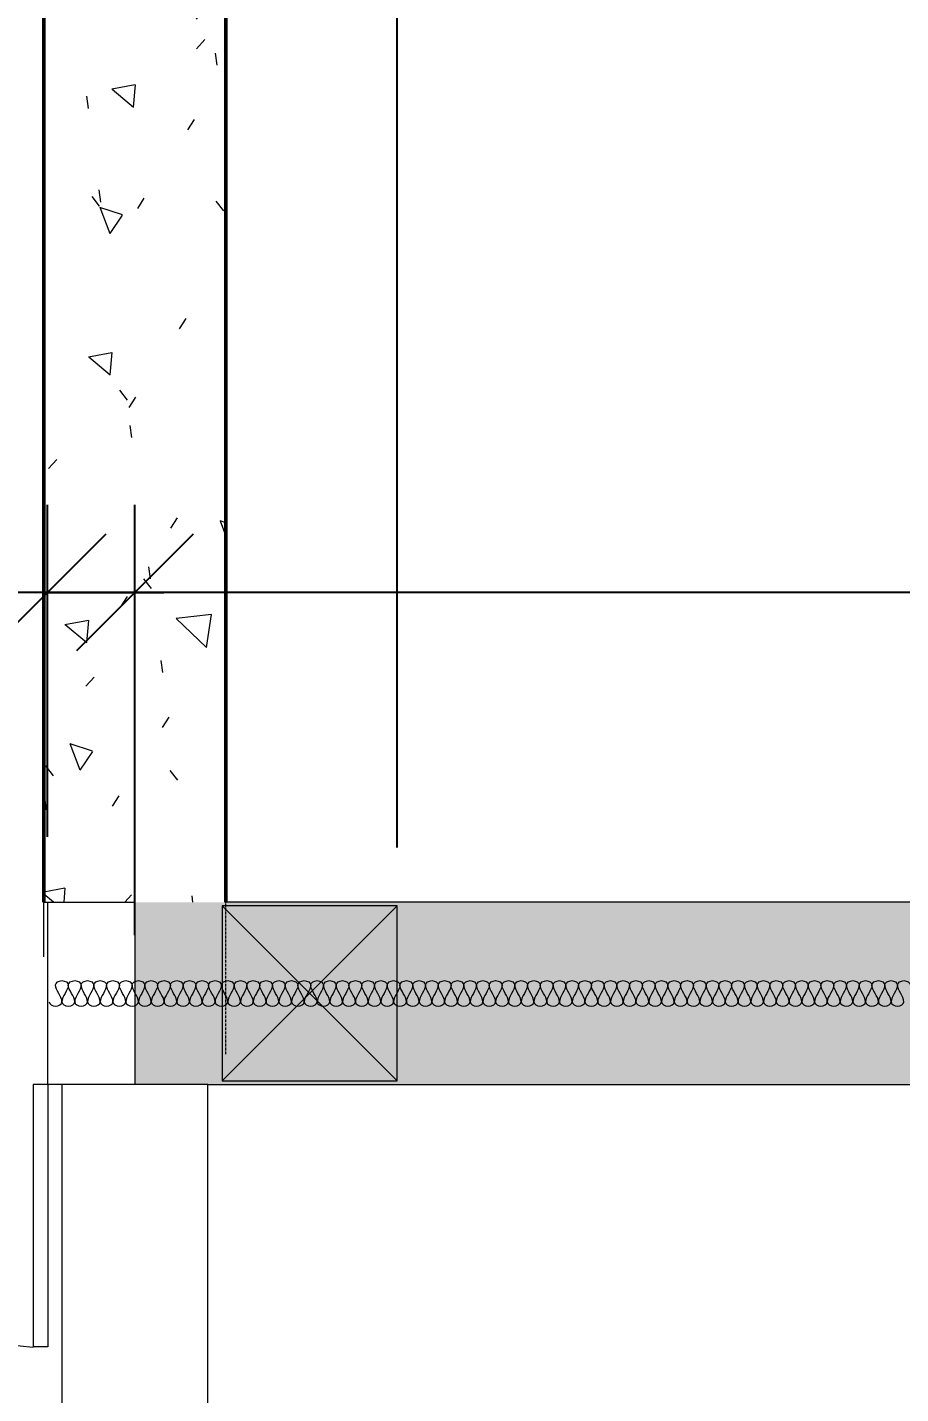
# Model space of a CAD drawing. Header units: inches. Extents: x 1913 to 24953, y -2945 to 1064.
# Drawn here: x 10636.7 to 10756.5, y 241.6 to 429 of the extents above; entities that cross this region are included whole.
import ezdxf

# ---------------------------------------------------------------- set-up
doc = ezdxf.new("R2010")
doc.units = ezdxf.units.IN
doc.header["$MEASUREMENT"] = 0
doc.linetypes.add('Center 1_4_', pattern=[0.53125, 0.25, -0.09375, 0.09375, -0.09375])
for name, color, linetype, lineweight in [('A-ANNO-DIMS', 211, 'Continuous', 9), ('A-COLS', 52, 'Continuous', 9), ('A-DETL', 90, 'Continuous', 9), ('A-DETL-CNTR', 5, 'Center 1_4_', 9), ('A-DOOR', 31, 'Continuous', 13), ('A-FLOR', 192, 'Continuous', 13), ('A-WALL', 113, 'Continuous', 13), ('A-WALL-PATT', 111, 'Continuous', 50)]:
    doc.layers.add(name, color=color, linetype=linetype, lineweight=lineweight)
doc.styles.add('Arial', font='arial.ttf', dxfattribs={"height": 12})
doc.dimstyles.new('Linear_-_3_32__Arial', dxfattribs={"dimscale": 12, "dimtxt": 12.243113, "dimasz": 1.333333, "dimexe": 1, "dimexo": 0.666667, "dimgap": 0.666667, "dimtad": 1, "dimdec": 5, "dimrnd": 0.03125, "dimzin": 1, "dimdsep": 46, "dimlunit": 4, "dimtxsty": 'Arial', "dimblk1": 'OBLIQUE', "dimblk2": 'OBLIQUE', "dimsah": 1, "dimcen": 0.09, "dimdle": 1, "dimazin": 0, "dimtfac": 1, "dimtdec": 4, "dimtix": 1, "dimtmove": 0, "dimatfit": 3, "dimfxl": 1, "dimtvp": 1, "dimtfill": 1, "dimfrac": 2, "dimtolj": 1, "dimtzin": 0, "dimarcsym": 2})
doc.dimstyles.new('Linear_-_3_32__Arial_1', dxfattribs={"dimscale": 12, "dimtxt": 12.243113, "dimasz": 1.333333, "dimexe": 1, "dimexo": 0.666667, "dimgap": 0.666667, "dimtad": 1, "dimdec": 5, "dimrnd": 0.03125, "dimzin": 1, "dimdsep": 46, "dimlunit": 4, "dimtxsty": 'Arial', "dimblk1": 'OBLIQUE', "dimblk2": 'OBLIQUE', "dimsah": 1, "dimcen": 0.09, "dimdle": 1, "dimazin": 0, "dimtfac": 1, "dimtdec": 4, "dimtix": 1, "dimtmove": 1, "dimatfit": 3, "dimfxl": 1, "dimtvp": 1, "dimtfill": 1, "dimfrac": 2, "dimtolj": 1, "dimtzin": 0, "dimarcsym": 2})
pattern_1 = [(140, (10185.814, -571.127), (3.213, 36.72335), [3.84, -42.24]), (85, (10185.814, -571.127), (-38.51274, -7.1044), [3.072, -33.792]), (190.451, (10186.08, -568.067), (-35.29956, 29.62024), [3.263, -35.898]), (136.184, (10175.574, -571.127), (8.4752, 54.6425), [5.76, -63.36]), (186.636, (10176.28, -566.573), (-49.8752, 47.854), [4.895, -53.848]), (81.184, (10175.574, -571.127), (-49.8749, 47.8553), [4.608, -50.688]), (111, (10178.134, -566.007), (20.614, 30.56126), [3.84, -42.24]), (56, (10178.134, -566.007), (-37.1283, 12.4577), [3.072, -33.792]), (161.451, (10179.85, -563.46), (-16.5135, 43.02), [3.263, -35.898]), (127.5, (10185.814, -571.127), (-17.04428, 0.6228), [1.69, -31.693, 1.69, -32.614, -33.92]), (127.5, (10185.814, -571.127), (-17.04428, 0.6228), [-67.686, 1.69, -32.23]), (97.5, (10185.814, -571.127), (-20.19387, 13.4694), [1.69, -17.869, 1.69, -30.925, -12.928]), (97.5, (10185.814, -571.127), (-20.19387, 13.4694), [-52.173, 1.69, -11.238]), (57.5, (10185.814, -582.545), (1.15522, 27.33168), [1.69, -11.11, 1.69, -38.246, -52.992]), (57.5, (10185.814, -582.545), (1.15522, 27.33168), [-52.736, 1.69, -51.302]), (47.5, (10185.814, -587.665), (-5.12498, 29.85903), [1.69, -14.95, 1.69, -24.832, -37.632]), (47.5, (10185.814, -587.665), (-5.12498, 29.85903), [-43.162, 1.69, -35.942])]

# ---------------------------------------------------------------- blocks, each defined once
blk = doc.blocks.new('Single-Flush - 36_ x 80_-429951-FloorPlan')
at = {"layer": 'A-DOOR', "lineweight": 20}
for p, q in [((16, -12.5), (16, -48.51)), ((18, -12.5), (16, -12.5)), ((18, -12.5), (18, -48.51)), ((18, -48.51), (16, -48.51))]:
    blk.add_line(p, q, dxfattribs=at)
at = {"layer": 'A-DOOR', "lineweight": 9}
blk.add_arc((18, -12.5), 36.07, 180, 266.8211, dxfattribs=at)
blk = doc.blocks.new('_Oblique')
at = {"color": 0, "linetype": 'ByBlock', "lineweight": -2}
blk.add_line((-0.5, -0.5), (0.5, 0.5), dxfattribs=at)
blk = doc.blocks.new('*D207')
at = {"layer": 'A-ANNO-DIMS', "color": 0, "lineweight": -2, "transparency": 16777216}
for p, q in [((9811.46, 301.75), (9811.46, 544.37)), ((12115.46, 304.47), (12115.46, 544.37)), ((9799.46, 532.37), (12127.46, 532.37))]:
    blk.add_line(p, q, dxfattribs=at)
at = {"layer": 'Defpoints', "color": 0, "transparency": 16777216}
for p in [(12115.46, 532.37), (12115.46, 296.47), (9811.46, 293.75)]:
    blk.add_point(p, dxfattribs=at)
at = {"layer": 'A-ANNO-DIMS', "color": 0, "lineweight": -2, "transparency": 16777216, "xscale": 16, "yscale": 16, "zscale": 16, "rotation": 180}
blk.add_blockref('_Oblique', (9811.46, 532.37), dxfattribs=at)
at = {"layer": 'A-ANNO-DIMS', "color": 0, "lineweight": -2, "transparency": 16777216, "xscale": 16, "yscale": 16, "zscale": 16}
blk.add_blockref('_Oblique', (12115.46, 532.37), dxfattribs=at)
at = {"layer": 'A-ANNO-DIMS', "color": 0, "lineweight": 0, "transparency": 16777216, "insert": (10963.46, 546.5), "char_height": 12, "width": 73.4587, "attachment_point": 5, "style": 'Arial', "bg_fill": 3, "box_fill_scale": 1.25, "bg_fill_color": 256, "bg_fill_true_color": 13158600, "bg_fill_transparency": 0}
blk.add_mtext('\\A1;192\'-0"', dxfattribs=at)
blk = doc.blocks.new('*D264')
at = {"layer": 'A-ANNO-DIMS', "color": 0, "lineweight": -2, "transparency": 16777216}
for p, q in [((10399.46, 316.47), (10399.46, 470.45)), ((10687.46, 316.47), (10687.46, 470.45)), ((10387.46, 458.45), (10699.46, 458.45))]:
    blk.add_line(p, q, dxfattribs=at)
at = {"layer": 'Defpoints', "color": 0, "transparency": 16777216}
for p in [(10687.46, 458.45), (10399.46, 308.47), (10687.46, 308.47)]:
    blk.add_point(p, dxfattribs=at)
at = {"layer": 'A-ANNO-DIMS', "color": 0, "lineweight": -2, "transparency": 16777216, "xscale": 16, "yscale": 16, "zscale": 16, "rotation": 180}
blk.add_blockref('_Oblique', (10399.46, 458.45), dxfattribs=at)
at = {"layer": 'A-ANNO-DIMS', "color": 0, "lineweight": -2, "transparency": 16777216, "xscale": 16, "yscale": 16, "zscale": 16}
blk.add_blockref('_Oblique', (10687.46, 458.45), dxfattribs=at)
at = {"layer": 'A-ANNO-DIMS', "color": 0, "lineweight": 0, "transparency": 16777216, "insert": (10543.46, 472.57), "char_height": 12, "width": 51.3081, "attachment_point": 5, "style": 'Arial', "bg_fill": 3, "box_fill_scale": 1.25, "bg_fill_color": 256, "bg_fill_true_color": 13158600, "bg_fill_transparency": 0}
blk.add_mtext('\\A1;24\'-0"', dxfattribs=at)
blk = doc.blocks.new('*D265')
at = {"layer": 'A-ANNO-DIMS', "color": 0, "lineweight": -2, "transparency": 16777216}
for p, q in [((10687.46, 316.47), (10687.46, 470.45)), ((10975.46, 316.47), (10975.46, 470.45)), ((10675.46, 458.45), (10987.46, 458.45))]:
    blk.add_line(p, q, dxfattribs=at)
at = {"layer": 'Defpoints', "color": 0, "transparency": 16777216}
for p in [(10975.46, 458.45), (10687.46, 308.47), (10975.46, 308.47)]:
    blk.add_point(p, dxfattribs=at)
at = {"layer": 'A-ANNO-DIMS', "color": 0, "lineweight": -2, "transparency": 16777216, "xscale": 16, "yscale": 16, "zscale": 16, "rotation": 180}
blk.add_blockref('_Oblique', (10687.46, 458.45), dxfattribs=at)
at = {"layer": 'A-ANNO-DIMS', "color": 0, "lineweight": -2, "transparency": 16777216, "xscale": 16, "yscale": 16, "zscale": 16}
blk.add_blockref('_Oblique', (10975.46, 458.45), dxfattribs=at)
at = {"layer": 'A-ANNO-DIMS', "color": 0, "lineweight": 0, "transparency": 16777216, "insert": (10831.46, 472.57), "char_height": 12, "width": 62.3834, "attachment_point": 5, "style": 'Arial', "bg_fill": 3, "box_fill_scale": 1.25, "bg_fill_color": 256, "bg_fill_true_color": 13158600, "bg_fill_transparency": 0}
blk.add_mtext('\\A1;24\'-0"', dxfattribs=at)
blk = doc.blocks.new('*D290')
at = {"layer": 'A-ANNO-DIMS', "color": 0, "lineweight": -2, "transparency": 16777216}
for p, q in [((10651.46, 304.47), (10651.46, 363.48)), ((11551.46, 316.97), (11551.46, 363.48)), ((11563.46, 351.48), (10639.46, 351.48))]:
    blk.add_line(p, q, dxfattribs=at)
at = {"layer": 'Defpoints', "color": 0, "transparency": 16777216}
for p in [(10651.46, 351.48), (11551.46, 308.97), (10651.46, 296.47)]:
    blk.add_point(p, dxfattribs=at)
at = {"layer": 'A-ANNO-DIMS', "color": 0, "lineweight": -2, "transparency": 16777216, "xscale": 16, "yscale": 16, "zscale": 16, "rotation": 180}
blk.add_blockref('_Oblique', (10651.46, 351.48), dxfattribs=at)
at = {"layer": 'A-ANNO-DIMS', "color": 0, "lineweight": -2, "transparency": 16777216, "xscale": 16, "yscale": 16, "zscale": 16}
blk.add_blockref('_Oblique', (11551.46, 351.48), dxfattribs=at)
at = {"layer": 'A-ANNO-DIMS', "color": 0, "lineweight": 0, "transparency": 16777216, "insert": (11101.46, 365.6), "char_height": 12, "width": 62.3834, "attachment_point": 5, "style": 'Arial', "bg_fill": 3, "box_fill_scale": 1.25, "bg_fill_color": 256, "bg_fill_true_color": 13158600, "bg_fill_transparency": 0}
blk.add_mtext('\\A1;75\'-0"', dxfattribs=at)
blk = doc.blocks.new('*D291')
at = {"layer": 'A-ANNO-DIMS', "color": 0, "lineweight": -2, "transparency": 16777216}
for p, q in [((10603.46, 317.97), (10603.46, 363.48)), ((10639.46, 317.97), (10639.46, 363.48)), ((10603.46, 351.48), (10587.46, 351.48)), ((10639.46, 351.48), (10603.46, 351.48)), ((10639.46, 351.48), (10655.46, 351.48))]:
    blk.add_line(p, q, dxfattribs=at)
at = {"layer": 'Defpoints', "color": 0, "transparency": 16777216}
for p in [(10603.46, 351.48), (10603.46, 309.97), (10639.46, 309.97)]:
    blk.add_point(p, dxfattribs=at)
at = {"layer": 'A-ANNO-DIMS', "color": 0, "lineweight": -2, "transparency": 16777216, "xscale": 16, "yscale": 16, "zscale": 16}
blk.add_blockref('_Oblique', (10603.46, 351.48), dxfattribs=at)
at = {"layer": 'A-ANNO-DIMS', "color": 0, "lineweight": -2, "transparency": 16777216, "xscale": 16, "yscale": 16, "zscale": 16, "rotation": 180}
blk.add_blockref('_Oblique', (10639.46, 351.48), dxfattribs=at)
at = {"layer": 'A-ANNO-DIMS', "color": 0, "lineweight": 0, "transparency": 16777216, "insert": (10617.18, 397.09), "char_height": 12, "width": 51.3081, "attachment_point": 5, "rotation": 90, "line_spacing_factor": 0.941778, "style": 'Arial', "bg_fill": 3, "box_fill_scale": 1.25, "bg_fill_color": 256, "bg_fill_true_color": 13158600, "bg_fill_transparency": 0}
blk.add_mtext('\\A1;3\'-0"', dxfattribs=at)

msp = doc.modelspace()

# ---------------------------------------------------------------- hatches: boundary and pattern name
at = {"layer": 'A-WALL-PATT', "lineweight": 9}
h = msp.add_hatch(dxfattribs=at)
h.set_pattern_fill('FP_1', color=256, angle=90, style=0, pattern_type=2)
h.set_pattern_definition(pattern_1)
h.paths.add_polyline_path([(10663.961831, 308.974416), (10651.461831, 308.974416), (10638.961831, 308.974416), (10638.961831, 1064.474416), (10663.961831, 1064.474416)], flags=0)
at = {"layer": 'A-WALL-PATT', "lineweight": 0}
h = msp.add_hatch(dxfattribs=at)
h.set_pattern_fill('FP_1', color=256, angle=90, style=0, pattern_type=2)
h.set_pattern_definition(pattern_1)
h.paths.add_polyline_path([(10651.461831, 283.974416), (10651.461831, 308.974416), (10663.961831, 308.974416), (11575.461831, 308.974416), (11575.461831, 283.974416), (10661.461831, 283.974416)], flags=0)
h.paths.add_polyline_path([(9823.961831, 283.974416), (9823.961831, 308.974416), (10615.461831, 308.974416), (10615.461831, 283.974416)], flags=0)

# ---------------------------------------------------------------- linework, layer by layer
at = {"lineweight": 0, "ltscale": 0.5}
msp.add_line((10641.461831, 283.974416), (10639.524331, 283.974416), dxfattribs=at)
at = {"layer": 'A-COLS', "lineweight": 0}
for p, q in [((10687.461831, 308.474416), (10663.461831, 308.474416)), ((10663.461831, 308.474416), (10663.461831, 284.474416)), ((10687.461831, 284.474416), (10687.461831, 308.474416)), ((10663.461831, 284.474416), (10687.461831, 284.474416))]:
    msp.add_line(p, q, dxfattribs=at)
at = {"layer": 'A-DETL', "lineweight": 0}
for points in [[(10640.586831, 297.641083), (10640.586831, 297.916069), (10641.461831, 298.532764), (10642.336831, 297.916069), (10642.336831, 297.641083)], [(10642.336831, 297.641083), (10642.336831, 297.916069), (10643.211831, 298.532764), (10644.086831, 297.916069), (10644.086831, 297.641083)], [(10644.086831, 297.641083), (10644.086831, 297.916069), (10644.961831, 298.532764), (10645.836831, 297.916069), (10645.836831, 297.641083)], [(10645.836831, 297.641083), (10645.836831, 297.916069), (10646.711831, 298.532764), (10647.586831, 297.916069), (10647.586831, 297.641083)], [(10647.586831, 297.641083), (10647.586831, 297.916069), (10648.461831, 298.532764), (10649.336831, 297.916069), (10649.336831, 297.641083)], [(10649.336831, 297.641083), (10649.336831, 297.916069), (10650.211831, 298.532764), (10651.086831, 297.916069), (10651.086831, 297.641083)], [(10651.086831, 297.641083), (10651.086831, 297.916069), (10651.961831, 298.532764), (10652.836831, 297.916069), (10652.836831, 297.641083)], [(10652.836831, 297.641083), (10652.836831, 297.916069), (10653.711831, 298.532764), (10654.586831, 297.916069), (10654.586831, 297.641083)], [(10654.586831, 297.641083), (10654.586831, 297.916069), (10655.461831, 298.532764), (10656.336831, 297.916069), (10656.336831, 297.641083)], [(10656.336831, 297.641083), (10656.336831, 297.916069), (10657.211831, 298.532764), (10658.086831, 297.916069), (10658.086831, 297.641083)], [(10658.086831, 297.641083), (10658.086831, 297.916069), (10658.961831, 298.532764), (10659.836831, 297.916069), (10659.836831, 297.641083)], [(10659.836831, 297.641083), (10659.836831, 297.916069), (10660.711831, 298.532764), (10661.586831, 297.916069), (10661.586831, 297.641083)], [(10661.586831, 297.641083), (10661.586831, 297.916069), (10662.461831, 298.532764), (10663.336831, 297.916069), (10663.336831, 297.641083)], [(10663.336831, 297.641083), (10663.336831, 297.916069), (10664.211831, 298.532764), (10665.086831, 297.916069), (10665.086831, 297.641083)], [(10665.086831, 297.641083), (10665.086831, 297.916069), (10665.961831, 298.532764), (10666.836831, 297.916069), (10666.836831, 297.641083)], [(10666.836831, 297.641083), (10666.836831, 297.916069), (10667.711831, 298.532764), (10668.586831, 297.916069), (10668.586831, 297.641083)], [(10668.586831, 297.641083), (10668.586831, 297.916069), (10669.461831, 298.532764), (10670.336831, 297.916069), (10670.336831, 297.641083)], [(10670.336831, 297.641083), (10670.336831, 297.916069), (10671.211831, 298.532764), (10672.086831, 297.916069), (10672.086831, 297.641083)], [(10672.086831, 297.641083), (10672.086831, 297.916069), (10672.961831, 298.532764), (10673.836831, 297.916069), (10673.836831, 297.641083)], [(10673.836831, 297.641083), (10673.836831, 297.916069), (10674.711831, 298.532764), (10675.586831, 297.916069), (10675.586831, 297.641083)], [(10675.586831, 297.641083), (10675.586831, 297.916069), (10676.461831, 298.532764), (10677.336831, 297.916069), (10677.336831, 297.641083)], [(10677.336831, 297.641083), (10677.336831, 297.916069), (10678.211831, 298.532764), (10679.086831, 297.916069), (10679.086831, 297.641083)], [(10679.086831, 297.641083), (10679.086831, 297.916069), (10679.961831, 298.532764), (10680.836831, 297.916069), (10680.836831, 297.641083)], [(10680.836831, 297.641083), (10680.836831, 297.916069), (10681.711831, 298.532764), (10682.586831, 297.916069), (10682.586831, 297.641083)], [(10682.586831, 297.641083), (10682.586831, 297.916069), (10683.461831, 298.532764), (10684.336831, 297.916069), (10684.336831, 297.641083)], [(10684.336831, 297.641083), (10684.336831, 297.916069), (10685.211831, 298.532764), (10686.086831, 297.916069), (10686.086831, 297.641083)], [(10686.086831, 297.641083), (10686.086831, 297.916069), (10686.961831, 298.532764), (10687.836831, 297.916069), (10687.836831, 297.641083)], [(10687.836831, 297.641083), (10687.836831, 297.916069), (10688.711831, 298.532764), (10689.586831, 297.916069), (10689.586831, 297.641083)], [(10689.586831, 297.641083), (10689.586831, 297.916069), (10690.461831, 298.532764), (10691.336831, 297.916069), (10691.336831, 297.641083)], [(10691.336831, 297.641083), (10691.336831, 297.916069), (10692.211831, 298.532764), (10693.086831, 297.916069), (10693.086831, 297.641083)], [(10693.086831, 297.641083), (10693.086831, 297.916069), (10693.961831, 298.532764), (10694.836831, 297.916069), (10694.836831, 297.641083)], [(10694.836831, 297.641083), (10694.836831, 297.916069), (10695.711831, 298.532764), (10696.586831, 297.916069), (10696.586831, 297.641083)], [(10696.586831, 297.641083), (10696.586831, 297.916069), (10697.461831, 298.532764), (10698.336831, 297.916069), (10698.336831, 297.641083)], [(10698.336831, 297.641083), (10698.336831, 297.916069), (10699.211831, 298.532764), (10700.086831, 297.916069), (10700.086831, 297.641083)], [(10700.086831, 297.641083), (10700.086831, 297.916069), (10700.961831, 298.532764), (10701.836831, 297.916069), (10701.836831, 297.641083)], [(10701.836831, 297.641083), (10701.836831, 297.916069), (10702.711831, 298.532764), (10703.586831, 297.916069), (10703.586831, 297.641083)], [(10703.586831, 297.641083), (10703.586831, 297.916069), (10704.461831, 298.532764), (10705.336831, 297.916069), (10705.336831, 297.641083)], [(10705.336831, 297.641083), (10705.336831, 297.916069), (10706.211831, 298.532764), (10707.086831, 297.916069), (10707.086831, 297.641083)], [(10707.086831, 297.641083), (10707.086831, 297.916069), (10707.961831, 298.532764), (10708.836831, 297.916069), (10708.836831, 297.641083)], [(10708.836831, 297.641083), (10708.836831, 297.916069), (10709.711831, 298.532764), (10710.586831, 297.916069), (10710.586831, 297.641083)], [(10710.586831, 297.641083), (10710.586831, 297.916069), (10711.461831, 298.532764), (10712.336831, 297.916069), (10712.336831, 297.641083)], [(10712.336831, 297.641083), (10712.336831, 297.916069), (10713.211831, 298.532764), (10714.086831, 297.916069), (10714.086831, 297.641083)], [(10714.086831, 297.641083), (10714.086831, 297.916069), (10714.961831, 298.532764), (10715.836831, 297.916069), (10715.836831, 297.641083)], [(10715.836831, 297.641083), (10715.836831, 297.916069), (10716.711831, 298.532764), (10717.586831, 297.916069), (10717.586831, 297.641083)], [(10717.586831, 297.641083), (10717.586831, 297.916069), (10718.461831, 298.532764), (10719.336831, 297.916069), (10719.336831, 297.641083)], [(10719.336831, 297.641083), (10719.336831, 297.916069), (10720.211831, 298.532764), (10721.086831, 297.916069), (10721.086831, 297.641083)], [(10721.086831, 297.641083), (10721.086831, 297.916069), (10721.961831, 298.532764), (10722.836831, 297.916069), (10722.836831, 297.641083)], [(10722.836831, 297.641083), (10722.836831, 297.916069), (10723.711831, 298.532764), (10724.586831, 297.916069), (10724.586831, 297.641083)], [(10724.586831, 297.641083), (10724.586831, 297.916069), (10725.461831, 298.532764), (10726.336831, 297.916069), (10726.336831, 297.641083)], [(10726.336831, 297.641083), (10726.336831, 297.916069), (10727.211831, 298.532764), (10728.086831, 297.916069), (10728.086831, 297.641083)], [(10728.086831, 297.641083), (10728.086831, 297.916069), (10728.961831, 298.532764), (10729.836831, 297.916069), (10729.836831, 297.641083)], [(10729.836831, 297.641083), (10729.836831, 297.916069), (10730.711831, 298.532764), (10731.586831, 297.916069), (10731.586831, 297.641083)], [(10731.586831, 297.641083), (10731.586831, 297.916069), (10732.461831, 298.532764), (10733.336831, 297.916069), (10733.336831, 297.641083)], [(10733.336831, 297.641083), (10733.336831, 297.916069), (10734.211831, 298.532764), (10735.086831, 297.916069), (10735.086831, 297.641083)], [(10735.086831, 297.641083), (10735.086831, 297.916069), (10735.961831, 298.532764), (10736.836831, 297.916069), (10736.836831, 297.641083)], [(10736.836831, 297.641083), (10736.836831, 297.916069), (10737.711831, 298.532764), (10738.586831, 297.916069), (10738.586831, 297.641083)], [(10738.586831, 297.641083), (10738.586831, 297.916069), (10739.461831, 298.532764), (10740.336831, 297.916069), (10740.336831, 297.641083)], [(10740.336831, 297.641083), (10740.336831, 297.916069), (10741.211831, 298.532764), (10742.086831, 297.916069), (10742.086831, 297.641083)], [(10742.086831, 297.641083), (10742.086831, 297.916069), (10742.961831, 298.532764), (10743.836831, 297.916069), (10743.836831, 297.641083)], [(10743.836831, 297.641083), (10743.836831, 297.916069), (10744.711831, 298.532764), (10745.586831, 297.916069), (10745.586831, 297.641083)], [(10745.586831, 297.641083), (10745.586831, 297.916069), (10746.461831, 298.532764), (10747.336831, 297.916069), (10747.336831, 297.641083)], [(10747.336831, 297.641083), (10747.336831, 297.916069), (10748.211831, 298.532764), (10749.086831, 297.916069), (10749.086831, 297.641083)], [(10749.086831, 297.641083), (10749.086831, 297.916069), (10749.961831, 298.532764), (10750.836831, 297.916069), (10750.836831, 297.641083)], [(10750.836831, 297.641083), (10750.836831, 297.916069), (10751.711831, 298.532764), (10752.586831, 297.916069), (10752.586831, 297.641083)], [(10752.586831, 297.641083), (10752.586831, 297.916069), (10753.461831, 298.532764), (10754.336831, 297.916069), (10754.336831, 297.641083)], [(10754.336831, 297.641083), (10754.336831, 297.916069), (10755.211831, 298.532764), (10756.086831, 297.916069), (10756.086831, 297.641083)], [(10756.086831, 297.641083), (10756.086831, 297.916069), (10756.961831, 298.532764), (10757.836831, 297.916069), (10757.836831, 297.641083)], [(10641.461831, 295.30775), (10641.461831, 296.109465), (10640.586831, 296.839368), (10640.586831, 297.641083)], [(10642.336831, 297.641083), (10642.336831, 296.839368), (10641.461831, 296.109465), (10641.461831, 295.30775)], [(10643.211831, 295.30775), (10643.211831, 296.109465), (10642.336831, 296.839368), (10642.336831, 297.641083)], [(10644.086831, 297.641083), (10644.086831, 296.839368), (10643.211831, 296.109465), (10643.211831, 295.30775)], [(10644.961831, 295.30775), (10644.961831, 296.109465), (10644.086831, 296.839368), (10644.086831, 297.641083)], [(10645.836831, 297.641083), (10645.836831, 296.839368), (10644.961831, 296.109465), (10644.961831, 295.30775)], [(10646.711831, 295.30775), (10646.711831, 296.109465), (10645.836831, 296.839368), (10645.836831, 297.641083)], [(10647.586831, 297.641083), (10647.586831, 296.839368), (10646.711831, 296.109465), (10646.711831, 295.30775)], [(10648.461831, 295.30775), (10648.461831, 296.109465), (10647.586831, 296.839368), (10647.586831, 297.641083)], [(10649.336831, 297.641083), (10649.336831, 296.839368), (10648.461831, 296.109465), (10648.461831, 295.30775)], [(10650.211831, 295.30775), (10650.211831, 296.109465), (10649.336831, 296.839368), (10649.336831, 297.641083)], [(10651.086831, 297.641083), (10651.086831, 296.839368), (10650.211831, 296.109465), (10650.211831, 295.30775)], [(10651.961831, 295.30775), (10651.961831, 296.109465), (10651.086831, 296.839368), (10651.086831, 297.641083)], [(10652.836831, 297.641083), (10652.836831, 296.839368), (10651.961831, 296.109465), (10651.961831, 295.30775)], [(10653.711831, 295.30775), (10653.711831, 296.109465), (10652.836831, 296.839368), (10652.836831, 297.641083)], [(10654.586831, 297.641083), (10654.586831, 296.839368), (10653.711831, 296.109465), (10653.711831, 295.30775)], [(10655.461831, 295.30775), (10655.461831, 296.109465), (10654.586831, 296.839368), (10654.586831, 297.641083)], [(10656.336831, 297.641083), (10656.336831, 296.839368), (10655.461831, 296.109465), (10655.461831, 295.30775)], [(10657.211831, 295.30775), (10657.211831, 296.109465), (10656.336831, 296.839368), (10656.336831, 297.641083)], [(10658.086831, 297.641083), (10658.086831, 296.839368), (10657.211831, 296.109465), (10657.211831, 295.30775)], [(10658.961831, 295.30775), (10658.961831, 296.109465), (10658.086831, 296.839368), (10658.086831, 297.641083)], [(10659.836831, 297.641083), (10659.836831, 296.839368), (10658.961831, 296.109465), (10658.961831, 295.30775)], [(10660.711831, 295.30775), (10660.711831, 296.109465), (10659.836831, 296.839368), (10659.836831, 297.641083)], [(10661.586831, 297.641083), (10661.586831, 296.839368), (10660.711831, 296.109465), (10660.711831, 295.30775)], [(10662.461831, 295.30775), (10662.461831, 296.109465), (10661.586831, 296.839368), (10661.586831, 297.641083)], [(10663.336831, 297.641083), (10663.336831, 296.839368), (10662.461831, 296.109465), (10662.461831, 295.30775)], [(10664.211831, 295.30775), (10664.211831, 296.109465), (10663.336831, 296.839368), (10663.336831, 297.641083)], [(10665.086831, 297.641083), (10665.086831, 296.839368), (10664.211831, 296.109465), (10664.211831, 295.30775)], [(10665.961831, 295.30775), (10665.961831, 296.109465), (10665.086831, 296.839368), (10665.086831, 297.641083)], [(10666.836831, 297.641083), (10666.836831, 296.839368), (10665.961831, 296.109465), (10665.961831, 295.30775)], [(10667.711831, 295.30775), (10667.711831, 296.109465), (10666.836831, 296.839368), (10666.836831, 297.641083)], [(10668.586831, 297.641083), (10668.586831, 296.839368), (10667.711831, 296.109465), (10667.711831, 295.30775)], [(10669.461831, 295.30775), (10669.461831, 296.109465), (10668.586831, 296.839368), (10668.586831, 297.641083)], [(10670.336831, 297.641083), (10670.336831, 296.839368), (10669.461831, 296.109465), (10669.461831, 295.30775)], [(10671.211831, 295.30775), (10671.211831, 296.109465), (10670.336831, 296.839368), (10670.336831, 297.641083)], [(10672.086831, 297.641083), (10672.086831, 296.839368), (10671.211831, 296.109465), (10671.211831, 295.30775)], [(10672.961831, 295.30775), (10672.961831, 296.109465), (10672.086831, 296.839368), (10672.086831, 297.641083)], [(10673.836831, 297.641083), (10673.836831, 296.839368), (10672.961831, 296.109465), (10672.961831, 295.30775)], [(10674.711831, 295.30775), (10674.711831, 296.109465), (10673.836831, 296.839368), (10673.836831, 297.641083)], [(10675.586831, 297.641083), (10675.586831, 296.839368), (10674.711831, 296.109465), (10674.711831, 295.30775)], [(10676.461831, 295.30775), (10676.461831, 296.109465), (10675.586831, 296.839368), (10675.586831, 297.641083)], [(10677.336831, 297.641083), (10677.336831, 296.839368), (10676.461831, 296.109465), (10676.461831, 295.30775)], [(10678.211831, 295.30775), (10678.211831, 296.109465), (10677.336831, 296.839368), (10677.336831, 297.641083)], [(10679.086831, 297.641083), (10679.086831, 296.839368), (10678.211831, 296.109465), (10678.211831, 295.30775)], [(10679.961831, 295.30775), (10679.961831, 296.109465), (10679.086831, 296.839368), (10679.086831, 297.641083)], [(10680.836831, 297.641083), (10680.836831, 296.839368), (10679.961831, 296.109465), (10679.961831, 295.30775)], [(10681.711831, 295.30775), (10681.711831, 296.109465), (10680.836831, 296.839368), (10680.836831, 297.641083)], [(10682.586831, 297.641083), (10682.586831, 296.839368), (10681.711831, 296.109465), (10681.711831, 295.30775)], [(10683.461831, 295.30775), (10683.461831, 296.109465), (10682.586831, 296.839368), (10682.586831, 297.641083)], [(10684.336831, 297.641083), (10684.336831, 296.839368), (10683.461831, 296.109465), (10683.461831, 295.30775)], [(10685.211831, 295.30775), (10685.211831, 296.109465), (10684.336831, 296.839368), (10684.336831, 297.641083)], [(10686.086831, 297.641083), (10686.086831, 296.839368), (10685.211831, 296.109465), (10685.211831, 295.30775)], [(10686.961831, 295.30775), (10686.961831, 296.109465), (10686.086831, 296.839368), (10686.086831, 297.641083)], [(10687.836831, 297.641083), (10687.836831, 296.839368), (10686.961831, 296.109465), (10686.961831, 295.30775)], [(10688.711831, 295.30775), (10688.711831, 296.109465), (10687.836831, 296.839368), (10687.836831, 297.641083)], [(10689.586831, 297.641083), (10689.586831, 296.839368), (10688.711831, 296.109465), (10688.711831, 295.30775)], [(10690.461831, 295.30775), (10690.461831, 296.109465), (10689.586831, 296.839368), (10689.586831, 297.641083)], [(10691.336831, 297.641083), (10691.336831, 296.839368), (10690.461831, 296.109465), (10690.461831, 295.30775)], [(10692.211831, 295.30775), (10692.211831, 296.109465), (10691.336831, 296.839368), (10691.336831, 297.641083)], [(10693.086831, 297.641083), (10693.086831, 296.839368), (10692.211831, 296.109465), (10692.211831, 295.30775)], [(10693.961831, 295.30775), (10693.961831, 296.109465), (10693.086831, 296.839368), (10693.086831, 297.641083)], [(10694.836831, 297.641083), (10694.836831, 296.839368), (10693.961831, 296.109465), (10693.961831, 295.30775)], [(10695.711831, 295.30775), (10695.711831, 296.109465), (10694.836831, 296.839368), (10694.836831, 297.641083)], [(10696.586831, 297.641083), (10696.586831, 296.839368), (10695.711831, 296.109465), (10695.711831, 295.30775)], [(10697.461831, 295.30775), (10697.461831, 296.109465), (10696.586831, 296.839368), (10696.586831, 297.641083)], [(10698.336831, 297.641083), (10698.336831, 296.839368), (10697.461831, 296.109465), (10697.461831, 295.30775)], [(10699.211831, 295.30775), (10699.211831, 296.109465), (10698.336831, 296.839368), (10698.336831, 297.641083)], [(10700.086831, 297.641083), (10700.086831, 296.839368), (10699.211831, 296.109465), (10699.211831, 295.30775)], [(10700.961831, 295.30775), (10700.961831, 296.109465), (10700.086831, 296.839368), (10700.086831, 297.641083)], [(10701.836831, 297.641083), (10701.836831, 296.839368), (10700.961831, 296.109465), (10700.961831, 295.30775)], [(10702.711831, 295.30775), (10702.711831, 296.109465), (10701.836831, 296.839368), (10701.836831, 297.641083)], [(10703.586831, 297.641083), (10703.586831, 296.839368), (10702.711831, 296.109465), (10702.711831, 295.30775)], [(10704.461831, 295.30775), (10704.461831, 296.109465), (10703.586831, 296.839368), (10703.586831, 297.641083)], [(10705.336831, 297.641083), (10705.336831, 296.839368), (10704.461831, 296.109465), (10704.461831, 295.30775)], [(10706.211831, 295.30775), (10706.211831, 296.109465), (10705.336831, 296.839368), (10705.336831, 297.641083)], [(10707.086831, 297.641083), (10707.086831, 296.839368), (10706.211831, 296.109465), (10706.211831, 295.30775)], [(10707.961831, 295.30775), (10707.961831, 296.109465), (10707.086831, 296.839368), (10707.086831, 297.641083)], [(10708.836831, 297.641083), (10708.836831, 296.839368), (10707.961831, 296.109465), (10707.961831, 295.30775)], [(10709.711831, 295.30775), (10709.711831, 296.109465), (10708.836831, 296.839368), (10708.836831, 297.641083)], [(10710.586831, 297.641083), (10710.586831, 296.839368), (10709.711831, 296.109465), (10709.711831, 295.30775)], [(10711.461831, 295.30775), (10711.461831, 296.109465), (10710.586831, 296.839368), (10710.586831, 297.641083)], [(10712.336831, 297.641083), (10712.336831, 296.839368), (10711.461831, 296.109465), (10711.461831, 295.30775)], [(10713.211831, 295.30775), (10713.211831, 296.109465), (10712.336831, 296.839368), (10712.336831, 297.641083)], [(10714.086831, 297.641083), (10714.086831, 296.839368), (10713.211831, 296.109465), (10713.211831, 295.30775)], [(10714.961831, 295.30775), (10714.961831, 296.109465), (10714.086831, 296.839368), (10714.086831, 297.641083)], [(10715.836831, 297.641083), (10715.836831, 296.839368), (10714.961831, 296.109465), (10714.961831, 295.30775)], [(10716.711831, 295.30775), (10716.711831, 296.109465), (10715.836831, 296.839368), (10715.836831, 297.641083)], [(10717.586831, 297.641083), (10717.586831, 296.839368), (10716.711831, 296.109465), (10716.711831, 295.30775)], [(10718.461831, 295.30775), (10718.461831, 296.109465), (10717.586831, 296.839368), (10717.586831, 297.641083)], [(10719.336831, 297.641083), (10719.336831, 296.839368), (10718.461831, 296.109465), (10718.461831, 295.30775)], [(10720.211831, 295.30775), (10720.211831, 296.109465), (10719.336831, 296.839368), (10719.336831, 297.641083)], [(10721.086831, 297.641083), (10721.086831, 296.839368), (10720.211831, 296.109465), (10720.211831, 295.30775)], [(10721.961831, 295.30775), (10721.961831, 296.109465), (10721.086831, 296.839368), (10721.086831, 297.641083)], [(10722.836831, 297.641083), (10722.836831, 296.839368), (10721.961831, 296.109465), (10721.961831, 295.30775)], [(10723.711831, 295.30775), (10723.711831, 296.109465), (10722.836831, 296.839368), (10722.836831, 297.641083)], [(10724.586831, 297.641083), (10724.586831, 296.839368), (10723.711831, 296.109465), (10723.711831, 295.30775)], [(10725.461831, 295.30775), (10725.461831, 296.109465), (10724.586831, 296.839368), (10724.586831, 297.641083)], [(10726.336831, 297.641083), (10726.336831, 296.839368), (10725.461831, 296.109465), (10725.461831, 295.30775)], [(10727.211831, 295.30775), (10727.211831, 296.109465), (10726.336831, 296.839368), (10726.336831, 297.641083)], [(10728.086831, 297.641083), (10728.086831, 296.839368), (10727.211831, 296.109465), (10727.211831, 295.30775)], [(10728.961831, 295.30775), (10728.961831, 296.109465), (10728.086831, 296.839368), (10728.086831, 297.641083)], [(10729.836831, 297.641083), (10729.836831, 296.839368), (10728.961831, 296.109465), (10728.961831, 295.30775)], [(10730.711831, 295.30775), (10730.711831, 296.109465), (10729.836831, 296.839368), (10729.836831, 297.641083)], [(10731.586831, 297.641083), (10731.586831, 296.839368), (10730.711831, 296.109465), (10730.711831, 295.30775)], [(10732.461831, 295.30775), (10732.461831, 296.109465), (10731.586831, 296.839368), (10731.586831, 297.641083)], [(10733.336831, 297.641083), (10733.336831, 296.839368), (10732.461831, 296.109465), (10732.461831, 295.30775)], [(10734.211831, 295.30775), (10734.211831, 296.109465), (10733.336831, 296.839368), (10733.336831, 297.641083)], [(10735.086831, 297.641083), (10735.086831, 296.839368), (10734.211831, 296.109465), (10734.211831, 295.30775)], [(10735.961831, 295.30775), (10735.961831, 296.109465), (10735.086831, 296.839368), (10735.086831, 297.641083)], [(10736.836831, 297.641083), (10736.836831, 296.839368), (10735.961831, 296.109465), (10735.961831, 295.30775)], [(10737.711831, 295.30775), (10737.711831, 296.109465), (10736.836831, 296.839368), (10736.836831, 297.641083)], [(10738.586831, 297.641083), (10738.586831, 296.839368), (10737.711831, 296.109465), (10737.711831, 295.30775)], [(10739.461831, 295.30775), (10739.461831, 296.109465), (10738.586831, 296.839368), (10738.586831, 297.641083)], [(10740.336831, 297.641083), (10740.336831, 296.839368), (10739.461831, 296.109465), (10739.461831, 295.30775)], [(10741.211831, 295.30775), (10741.211831, 296.109465), (10740.336831, 296.839368), (10740.336831, 297.641083)], [(10742.086831, 297.641083), (10742.086831, 296.839368), (10741.211831, 296.109465), (10741.211831, 295.30775)], [(10742.961831, 295.30775), (10742.961831, 296.109465), (10742.086831, 296.839368), (10742.086831, 297.641083)], [(10743.836831, 297.641083), (10743.836831, 296.839368), (10742.961831, 296.109465), (10742.961831, 295.30775)], [(10744.711831, 295.30775), (10744.711831, 296.109465), (10743.836831, 296.839368), (10743.836831, 297.641083)], [(10745.586831, 297.641083), (10745.586831, 296.839368), (10744.711831, 296.109465), (10744.711831, 295.30775)], [(10746.461831, 295.30775), (10746.461831, 296.109465), (10745.586831, 296.839368), (10745.586831, 297.641083)], [(10747.336831, 297.641083), (10747.336831, 296.839368), (10746.461831, 296.109465), (10746.461831, 295.30775)], [(10748.211831, 295.30775), (10748.211831, 296.109465), (10747.336831, 296.839368), (10747.336831, 297.641083)], [(10749.086831, 297.641083), (10749.086831, 296.839368), (10748.211831, 296.109465), (10748.211831, 295.30775)], [(10749.961831, 295.30775), (10749.961831, 296.109465), (10749.086831, 296.839368), (10749.086831, 297.641083)], [(10750.836831, 297.641083), (10750.836831, 296.839368), (10749.961831, 296.109465), (10749.961831, 295.30775)], [(10751.711831, 295.30775), (10751.711831, 296.109465), (10750.836831, 296.839368), (10750.836831, 297.641083)], [(10752.586831, 297.641083), (10752.586831, 296.839368), (10751.711831, 296.109465), (10751.711831, 295.30775)], [(10753.461831, 295.30775), (10753.461831, 296.109465), (10752.586831, 296.839368), (10752.586831, 297.641083)], [(10754.336831, 297.641083), (10754.336831, 296.839368), (10753.461831, 296.109465), (10753.461831, 295.30775)], [(10755.211831, 295.30775), (10755.211831, 296.109465), (10754.336831, 296.839368), (10754.336831, 297.641083)], [(10756.086831, 297.641083), (10756.086831, 296.839368), (10755.211831, 296.109465), (10755.211831, 295.30775)], [(10756.961831, 295.30775), (10756.961831, 296.109465), (10756.086831, 296.839368), (10756.086831, 297.641083)], [(10639.711831, 295.30775), (10639.711831, 295.032764), (10640.586831, 294.416069), (10641.461831, 295.032764), (10641.461831, 295.30775)], [(10641.461831, 295.30775), (10641.461831, 295.032764), (10642.336831, 294.416069), (10643.211831, 295.032764), (10643.211831, 295.30775)], [(10643.211831, 295.30775), (10643.211831, 295.032764), (10644.086831, 294.416069), (10644.961831, 295.032764), (10644.961831, 295.30775)], [(10644.961831, 295.30775), (10644.961831, 295.032764), (10645.836831, 294.416069), (10646.711831, 295.032764), (10646.711831, 295.30775)], [(10646.711831, 295.30775), (10646.711831, 295.032764), (10647.586831, 294.416069), (10648.461831, 295.032764), (10648.461831, 295.30775)], [(10648.461831, 295.30775), (10648.461831, 295.032764), (10649.336831, 294.416069), (10650.211831, 295.032764), (10650.211831, 295.30775)], [(10650.211831, 295.30775), (10650.211831, 295.032764), (10651.086831, 294.416069), (10651.961831, 295.032764), (10651.961831, 295.30775)], [(10651.961831, 295.30775), (10651.961831, 295.032764), (10652.836831, 294.416069), (10653.711831, 295.032764), (10653.711831, 295.30775)], [(10653.711831, 295.30775), (10653.711831, 295.032764), (10654.586831, 294.416069), (10655.461831, 295.032764), (10655.461831, 295.30775)], [(10655.461831, 295.30775), (10655.461831, 295.032764), (10656.336831, 294.416069), (10657.211831, 295.032764), (10657.211831, 295.30775)], [(10657.211831, 295.30775), (10657.211831, 295.032764), (10658.086831, 294.416069), (10658.961831, 295.032764), (10658.961831, 295.30775)], [(10658.961831, 295.30775), (10658.961831, 295.032764), (10659.836831, 294.416069), (10660.711831, 295.032764), (10660.711831, 295.30775)], [(10660.711831, 295.30775), (10660.711831, 295.032764), (10661.586831, 294.416069), (10662.461831, 295.032764), (10662.461831, 295.30775)], [(10662.461831, 295.30775), (10662.461831, 295.032764), (10663.336831, 294.416069), (10664.211831, 295.032764), (10664.211831, 295.30775)], [(10664.211831, 295.30775), (10664.211831, 295.032764), (10665.086831, 294.416069), (10665.961831, 295.032764), (10665.961831, 295.30775)], [(10665.961831, 295.30775), (10665.961831, 295.032764), (10666.836831, 294.416069), (10667.711831, 295.032764), (10667.711831, 295.30775)], [(10667.711831, 295.30775), (10667.711831, 295.032764), (10668.586831, 294.416069), (10669.461831, 295.032764), (10669.461831, 295.30775)], [(10669.461831, 295.30775), (10669.461831, 295.032764), (10670.336831, 294.416069), (10671.211831, 295.032764), (10671.211831, 295.30775)], [(10671.211831, 295.30775), (10671.211831, 295.032764), (10672.086831, 294.416069), (10672.961831, 295.032764), (10672.961831, 295.30775)], [(10672.961831, 295.30775), (10672.961831, 295.032764), (10673.836831, 294.416069), (10674.711831, 295.032764), (10674.711831, 295.30775)], [(10674.711831, 295.30775), (10674.711831, 295.032764), (10675.586831, 294.416069), (10676.461831, 295.032764), (10676.461831, 295.30775)], [(10676.461831, 295.30775), (10676.461831, 295.032764), (10677.336831, 294.416069), (10678.211831, 295.032764), (10678.211831, 295.30775)], [(10678.211831, 295.30775), (10678.211831, 295.032764), (10679.086831, 294.416069), (10679.961831, 295.032764), (10679.961831, 295.30775)], [(10679.961831, 295.30775), (10679.961831, 295.032764), (10680.836831, 294.416069), (10681.711831, 295.032764), (10681.711831, 295.30775)], [(10681.711831, 295.30775), (10681.711831, 295.032764), (10682.586831, 294.416069), (10683.461831, 295.032764), (10683.461831, 295.30775)], [(10683.461831, 295.30775), (10683.461831, 295.032764), (10684.336831, 294.416069), (10685.211831, 295.032764), (10685.211831, 295.30775)], [(10685.211831, 295.30775), (10685.211831, 295.032764), (10686.086831, 294.416069), (10686.961831, 295.032764), (10686.961831, 295.30775)], [(10686.961831, 295.30775), (10686.961831, 295.032764), (10687.836831, 294.416069), (10688.711831, 295.032764), (10688.711831, 295.30775)], [(10688.711831, 295.30775), (10688.711831, 295.032764), (10689.586831, 294.416069), (10690.461831, 295.032764), (10690.461831, 295.30775)], [(10690.461831, 295.30775), (10690.461831, 295.032764), (10691.336831, 294.416069), (10692.211831, 295.032764), (10692.211831, 295.30775)], [(10692.211831, 295.30775), (10692.211831, 295.032764), (10693.086831, 294.416069), (10693.961831, 295.032764), (10693.961831, 295.30775)], [(10693.961831, 295.30775), (10693.961831, 295.032764), (10694.836831, 294.416069), (10695.711831, 295.032764), (10695.711831, 295.30775)], [(10695.711831, 295.30775), (10695.711831, 295.032764), (10696.586831, 294.416069), (10697.461831, 295.032764), (10697.461831, 295.30775)], [(10697.461831, 295.30775), (10697.461831, 295.032764), (10698.336831, 294.416069), (10699.211831, 295.032764), (10699.211831, 295.30775)], [(10699.211831, 295.30775), (10699.211831, 295.032764), (10700.086831, 294.416069), (10700.961831, 295.032764), (10700.961831, 295.30775)], [(10700.961831, 295.30775), (10700.961831, 295.032764), (10701.836831, 294.416069), (10702.711831, 295.032764), (10702.711831, 295.30775)], [(10702.711831, 295.30775), (10702.711831, 295.032764), (10703.586831, 294.416069), (10704.461831, 295.032764), (10704.461831, 295.30775)], [(10704.461831, 295.30775), (10704.461831, 295.032764), (10705.336831, 294.416069), (10706.211831, 295.032764), (10706.211831, 295.30775)], [(10706.211831, 295.30775), (10706.211831, 295.032764), (10707.086831, 294.416069), (10707.961831, 295.032764), (10707.961831, 295.30775)], [(10707.961831, 295.30775), (10707.961831, 295.032764), (10708.836831, 294.416069), (10709.711831, 295.032764), (10709.711831, 295.30775)], [(10709.711831, 295.30775), (10709.711831, 295.032764), (10710.586831, 294.416069), (10711.461831, 295.032764), (10711.461831, 295.30775)], [(10711.461831, 295.30775), (10711.461831, 295.032764), (10712.336831, 294.416069), (10713.211831, 295.032764), (10713.211831, 295.30775)], [(10713.211831, 295.30775), (10713.211831, 295.032764), (10714.086831, 294.416069), (10714.961831, 295.032764), (10714.961831, 295.30775)], [(10714.961831, 295.30775), (10714.961831, 295.032764), (10715.836831, 294.416069), (10716.711831, 295.032764), (10716.711831, 295.30775)], [(10716.711831, 295.30775), (10716.711831, 295.032764), (10717.586831, 294.416069), (10718.461831, 295.032764), (10718.461831, 295.30775)], [(10718.461831, 295.30775), (10718.461831, 295.032764), (10719.336831, 294.416069), (10720.211831, 295.032764), (10720.211831, 295.30775)], [(10720.211831, 295.30775), (10720.211831, 295.032764), (10721.086831, 294.416069), (10721.961831, 295.032764), (10721.961831, 295.30775)], [(10721.961831, 295.30775), (10721.961831, 295.032764), (10722.836831, 294.416069), (10723.711831, 295.032764), (10723.711831, 295.30775)], [(10723.711831, 295.30775), (10723.711831, 295.032764), (10724.586831, 294.416069), (10725.461831, 295.032764), (10725.461831, 295.30775)], [(10725.461831, 295.30775), (10725.461831, 295.032764), (10726.336831, 294.416069), (10727.211831, 295.032764), (10727.211831, 295.30775)], [(10727.211831, 295.30775), (10727.211831, 295.032764), (10728.086831, 294.416069), (10728.961831, 295.032764), (10728.961831, 295.30775)], [(10728.961831, 295.30775), (10728.961831, 295.032764), (10729.836831, 294.416069), (10730.711831, 295.032764), (10730.711831, 295.30775)], [(10730.711831, 295.30775), (10730.711831, 295.032764), (10731.586831, 294.416069), (10732.461831, 295.032764), (10732.461831, 295.30775)], [(10732.461831, 295.30775), (10732.461831, 295.032764), (10733.336831, 294.416069), (10734.211831, 295.032764), (10734.211831, 295.30775)], [(10734.211831, 295.30775), (10734.211831, 295.032764), (10735.086831, 294.416069), (10735.961831, 295.032764), (10735.961831, 295.30775)], [(10735.961831, 295.30775), (10735.961831, 295.032764), (10736.836831, 294.416069), (10737.711831, 295.032764), (10737.711831, 295.30775)], [(10737.711831, 295.30775), (10737.711831, 295.032764), (10738.586831, 294.416069), (10739.461831, 295.032764), (10739.461831, 295.30775)], [(10739.461831, 295.30775), (10739.461831, 295.032764), (10740.336831, 294.416069), (10741.211831, 295.032764), (10741.211831, 295.30775)], [(10741.211831, 295.30775), (10741.211831, 295.032764), (10742.086831, 294.416069), (10742.961831, 295.032764), (10742.961831, 295.30775)], [(10742.961831, 295.30775), (10742.961831, 295.032764), (10743.836831, 294.416069), (10744.711831, 295.032764), (10744.711831, 295.30775)], [(10744.711831, 295.30775), (10744.711831, 295.032764), (10745.586831, 294.416069), (10746.461831, 295.032764), (10746.461831, 295.30775)], [(10746.461831, 295.30775), (10746.461831, 295.032764), (10747.336831, 294.416069), (10748.211831, 295.032764), (10748.211831, 295.30775)], [(10748.211831, 295.30775), (10748.211831, 295.032764), (10749.086831, 294.416069), (10749.961831, 295.032764), (10749.961831, 295.30775)], [(10749.961831, 295.30775), (10749.961831, 295.032764), (10750.836831, 294.416069), (10751.711831, 295.032764), (10751.711831, 295.30775)], [(10751.711831, 295.30775), (10751.711831, 295.032764), (10752.586831, 294.416069), (10753.461831, 295.032764), (10753.461831, 295.30775)], [(10753.461831, 295.30775), (10753.461831, 295.032764), (10754.336831, 294.416069), (10755.211831, 295.032764), (10755.211831, 295.30775)], [(10755.211831, 295.30775), (10755.211831, 295.032764), (10756.086831, 294.416069), (10756.961831, 295.032764), (10756.961831, 295.30775)]]:
    msp.add_open_spline(points, degree=3, dxfattribs=at)
at = {"layer": 'A-DETL-CNTR'}
msp.add_line((10663.961831, 288.152777), (10663.961831, 998.474416), dxfattribs=at)
at = {"layer": 'A-FLOR', "lineweight": 0}
msp.add_line((10638.961831, 301.474416), (10638.961831, 308.974416), dxfattribs=at)
at = {"layer": 'A-WALL', "lineweight": 50}
for p, q in [((10638.961831, 1064.474416), (10638.961831, 308.974416)), ((10663.961831, 308.974416), (10663.961831, 1064.474416))]:
    msp.add_line(p, q, dxfattribs=at)
at = {"layer": 'A-WALL', "lineweight": 0}
for p, q in [((10638.961831, 308.974416), (10651.461831, 308.974416)), ((10651.461831, 308.974416), (10651.461831, 283.974416)), ((11575.461831, 308.974416), (10663.961831, 308.974416)), ((10641.461831, 283.974416), (10641.461831, -121.525584)), ((10651.461831, 283.974416), (10641.461831, 283.974416)), ((10661.461831, 283.974416), (10651.461831, 283.974416)), ((10661.461831, 283.974416), (11575.461831, 283.974416)), ((10661.461831, -101.525584), (10661.461831, 283.974416))]:
    msp.add_line(p, q, dxfattribs=at)

# ---------------------------------------------------------------- block references
at = {"layer": 'A-DOOR', "lineweight": 0}
msp.add_blockref('Single-Flush - 36_ x 80_-429951-FloorPlan', (10621.524331, 296.474416), dxfattribs=at)

# ---------------------------------------------------------------- next in the draw order: dimensions: what is measured, and where the dimension line sits
at = {"layer": 'A-ANNO-DIMS', "lineweight": 0}
dim = msp.add_linear_dim(base=(12115.461831, 532.371634), p1=(9811.461831, 293.74764), p2=(12115.461831, 296.474416), angle=180, dimstyle='Linear_-_3_32__Arial', override={"dimpost": '<>', "dimfxl": 2304.001614}, dxfattribs=at)
dim.commit()
dim.dimension.update_dxf_attribs({"geometry": '*D207', "text_midpoint": (10963.461831, 546.49851)})

# ---------------------------------------------------------------- next in the draw order: dimensions: what is measured, and where the dimension line sits
dim = msp.add_linear_dim(base=(10687.461831, 458.44794), p1=(10399.461831, 308.474416), p2=(10687.461831, 308.474416), angle=180, dimstyle='Linear_-_3_32__Arial', override={"dimpost": '<>', "dimfxl": 288}, dxfattribs=at)
dim.commit()
dim.dimension.update_dxf_attribs({"geometry": '*D264', "text_midpoint": (10543.461831, 472.574816)})

# ---------------------------------------------------------------- next in the draw order: dimensions: what is measured, and where the dimension line sits
dim = msp.add_linear_dim(base=(10975.461831, 458.44794), p1=(10687.461831, 308.474416), p2=(10975.461831, 308.474416), angle=180, dimstyle='Linear_-_3_32__Arial', override={"dimpost": '<>', "dimfxl": 288}, dxfattribs=at)
dim.commit()
dim.dimension.update_dxf_attribs({"geometry": '*D265', "text_midpoint": (10831.461831, 472.574816)})

# ---------------------------------------------------------------- next in the draw order: dimensions: what is measured, and where the dimension line sits
dim = msp.add_linear_dim(base=(10651.461831, 351.475908), p1=(11551.461831, 308.974416), p2=(10651.461831, 296.474416), angle=180, dimstyle='Linear_-_3_32__Arial', override={"dimpost": '<>', "dimfxl": 900.086801}, dxfattribs=at)
dim.commit()
dim.dimension.update_dxf_attribs({"geometry": '*D290', "text_midpoint": (11101.461831, 365.602784)})

# ---------------------------------------------------------------- next in the draw order: linework, layer by layer
at = {"lineweight": 0, "ltscale": 0.5}
for p, q in [((10639.524331, 283.974416), (10639.524331, 308.974416)), ((10663.461831, 284.474416), (10687.461831, 308.474416)), ((10687.461831, 284.474416), (10663.461831, 308.474416))]:
    msp.add_line(p, q, dxfattribs=at)

# ---------------------------------------------------------------- next in the draw order: dimensions: what is measured, and where the dimension line sits
at = {"layer": 'A-ANNO-DIMS', "lineweight": 0}
dim = msp.add_linear_dim(base=(10603.457738, 351.475908), p1=(10639.457738, 309.974416), p2=(10603.457738, 309.974416), angle=180, dimstyle='Linear_-_3_32__Arial_1', override={"dimpost": '<>', "dimfxl": 36}, dxfattribs=at)
dim.commit()
dim.dimension.update_dxf_attribs({"geometry": '*D291', "text_midpoint": (10617.182067, 373.146397), "dimtype": 160, "text_rotation": 90})

doc.saveas('drawing.dxf')
